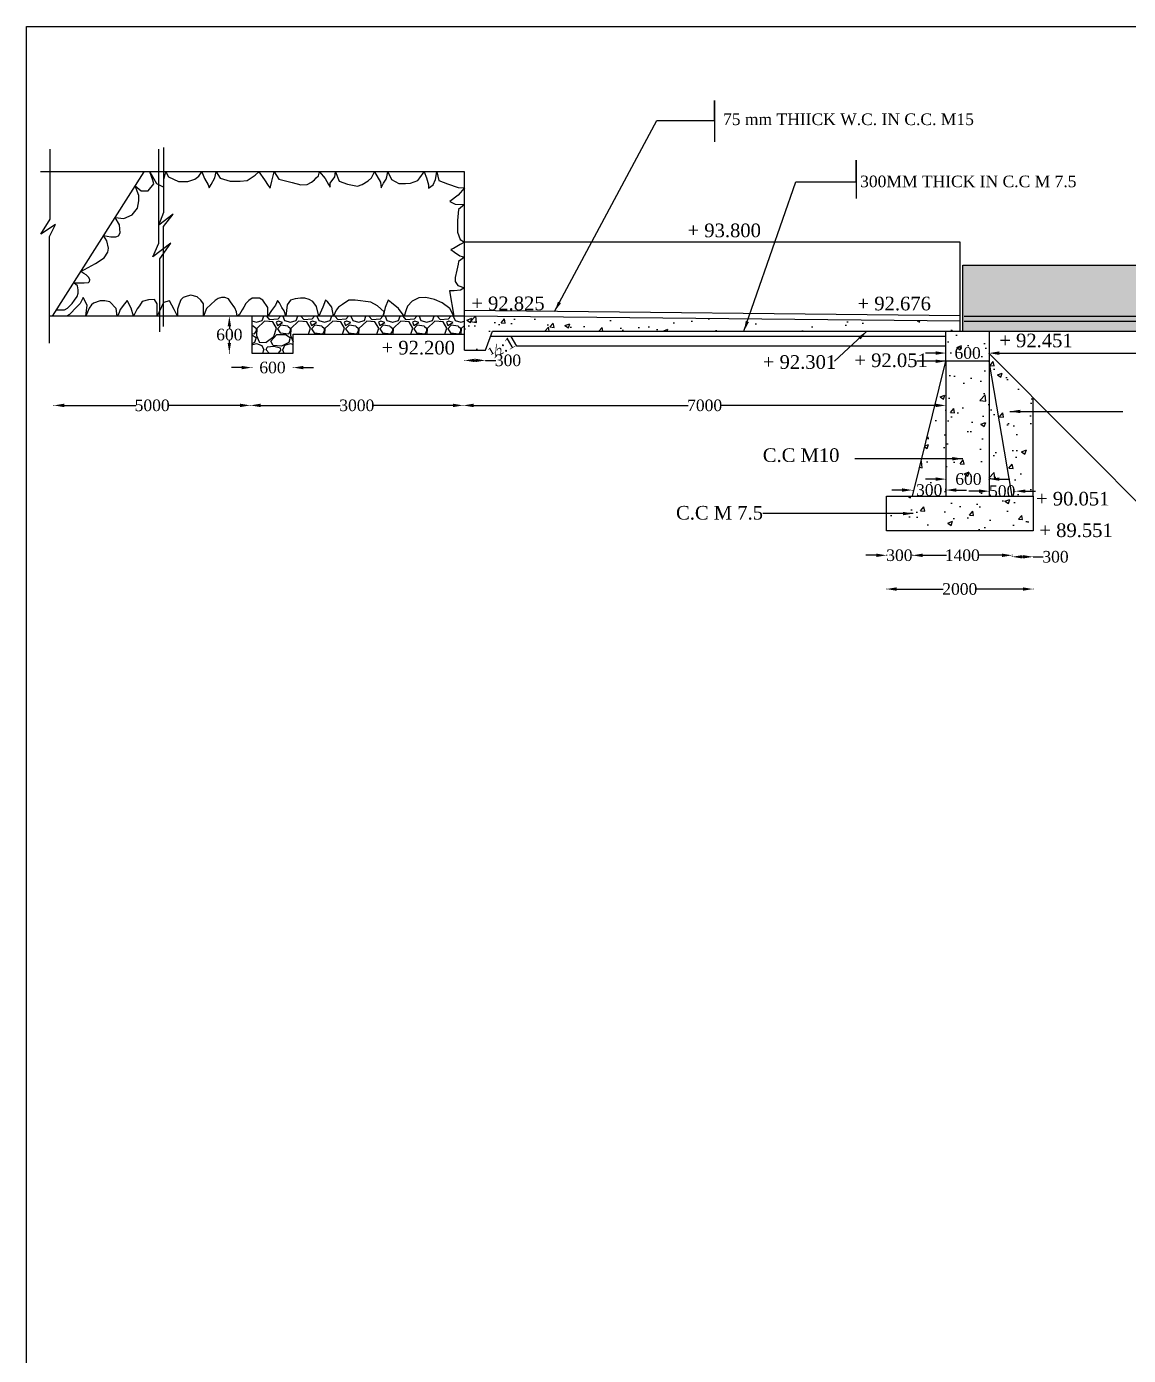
# Model space of a CAD drawing. Header units: millimetres. Extents: x 3132 to 88655, y 1884 to 56746.
# Drawn here: x 3132 to 19297, y 37251 to 56746 of the extents above; entities that cross this region are included whole.
import ezdxf

# ---------------------------------------------------------------- set-up
doc = ezdxf.new("R2010")
doc.units = ezdxf.units.MM
doc.header["$MEASUREMENT"] = 0
for name, color, linetype in [('DIM', 5, 'Continuous'), ('DWG.LINE', 10, 'Continuous'), ('HATCH', 2, 'Continuous'), ('TEXT', 7, 'Continuous')]:
    doc.layers.add(name, color=color, linetype=linetype)
doc.layers.add('DO LINE', color=3, linetype='Continuous', plot=False)
doc.layers.add('TITLE', color=7, linetype='Continuous', lineweight=30)
doc.styles.get("Standard").update_dxf_attribs({"font": 'TIMES.TTF', "height": 170})
doc.dimstyles.get("Standard").update_dxf_attribs({"dimtxt": 170, "dimasz": 150, "dimexe": 0.18, "dimexo": 0.0625, "dimgap": 0.09, "dimtad": 0, "dimtih": 1, "dimtoh": 1, "dimdec": 0, "dimzin": 0, "dimdsep": 46, "dimtxsty": 'Standard', "dimcen": 300, "dimclrd": 5, "dimclre": 5, "dimclrt": 4, "dimadec": 0, "dimazin": 0, "dimtfac": 1, "dimtdec": 0, "dimtofl": 0, "dimtmove": 0, "dimatfit": 3, "dimfxl": 5, "dimfxlon": 1, "dimtolj": 1, "dimtzin": 0, "dimarcsym": 0})
pattern_1 = [(50, (0, 0), (717.26, -62.752), [75, -825]), (355, (0, 0), (-138.751, 752.192), [60, -660]), (100.4514, (59.8, -5.2), (578.5094, 689.4395), [63.74, -701.142]), (46.1842, (0, 200), (1067.241, -165.519), [112.5, -1237.5]), (96.6356, (88.9, 186.2), (934.663, 974.118), [95.61, -1051.713]), (351.1842, (0, 200), (934.662, 974.119), [90, -990]), (21, (100, 150), (596.907, -402.619), [75, -825]), (326, (100, 150), (243.315, 725.15), [60, -660]), (71.4514, (149.74, 116.45), (840.2226, 322.5305), [63.74, -701.142]), (37.5, (0, 0), (12.1599, 332.8939), [0, -652, 0, -670, 0, -662.5]), (7.5, (0, 0), (263.0695, 394.4117), [0, -382, 0, -637, 0, -252.5]), (327.5, (-223, 0), (533.8224, -22.5549), [0, -250, 0, -780, 0, -1035]), (317.5, (-323, 0), (583.1862, 100.105), [0, -325, 0, -518, 0, -735])]

# ---------------------------------------------------------------- blocks, each defined once
blk = doc.blocks.new('*D2')
at = {"layer": 'Defpoints', "color": 0, "ltscale": 0.2}
for p in [(6107, 52497), (6439, 52497), (6439, 51956)]:
    blk.add_point(p, dxfattribs=at)
at = {"layer": 'DIM', "color": 5, "lineweight": -2, "ltscale": 0.2}
for p, q in [((6112, 52497), (6106, 52497)), ((6107, 52347), (6107, 52313)), ((6107, 52106), (6107, 52140)), ((6112, 51956), (6106, 51956))]:
    blk.add_line(p, q, dxfattribs=at)
at = {"layer": 'DIM', "color": 5, "ltscale": 0.2}
for points in [[(6082, 52347), (6132, 52347), (6107, 52497)], [(6082, 52106), (6132, 52106), (6107, 51956)]]:
    blk.add_solid(points, dxfattribs=at)
at = {"layer": 'DIM', "color": 4, "ltscale": 0.2, "insert": (6107, 52226), "char_height": 170, "attachment_point": 5}
blk.add_mtext('\\A1;600', dxfattribs=at)
blk = doc.blocks.new('*D3')
at = {"layer": 'Defpoints', "color": 0, "ltscale": 0.2}
for p in [(6439, 51956), (7042, 51956), (7042, 51743)]:
    blk.add_point(p, dxfattribs=at)
at = {"layer": 'DIM', "color": 5, "lineweight": -2, "ltscale": 0.2}
for p, q in [((6289, 51743), (6139, 51743)), ((6439, 51748), (6439, 51743)), ((7042, 51748), (7042, 51743)), ((7192, 51743), (7342, 51743))]:
    blk.add_line(p, q, dxfattribs=at)
at = {"layer": 'DIM', "color": 5, "ltscale": 0.2}
for points in [[(6289, 51768), (6289, 51718), (6439, 51743)], [(7192, 51768), (7192, 51718), (7042, 51743)]]:
    blk.add_solid(points, dxfattribs=at)
at = {"layer": 'DIM', "color": 4, "ltscale": 0.2, "insert": (6740, 51743), "char_height": 170, "attachment_point": 5}
blk.add_mtext('\\A1;600', dxfattribs=at)
blk = doc.blocks.new('*D4')
at = {"layer": 'Defpoints', "color": 0, "ltscale": 0.2}
for p in [(3534, 51164), (6415, 51188), (6415, 51164)]:
    blk.add_point(p, dxfattribs=at)
at = {"layer": 'DIM', "color": 5, "lineweight": -2, "ltscale": 0.2}
for p, q in [((3534, 51183), (3534, 51188)), ((3684, 51188), (4734, 51188)), ((6265, 51188), (5215, 51188)), ((6415, 51183), (6415, 51188))]:
    blk.add_line(p, q, dxfattribs=at)
at = {"layer": 'DIM', "color": 5, "ltscale": 0.2}
for points in [[(3684, 51213), (3684, 51163), (3534, 51188)], [(6265, 51213), (6265, 51163), (6415, 51188)]]:
    blk.add_solid(points, dxfattribs=at)
at = {"layer": 'DIM', "color": 4, "ltscale": 0.2, "insert": (4975, 51188), "char_height": 170, "attachment_point": 5}
blk.add_mtext('\\A1;5000', dxfattribs=at)
blk = doc.blocks.new('*D5')
at = {"layer": 'Defpoints', "color": 0, "ltscale": 0.2}
for p in [(6415, 51164), (9539, 51188), (9539, 51126)]:
    blk.add_point(p, dxfattribs=at)
at = {"layer": 'DIM', "color": 5, "lineweight": -2, "ltscale": 0.2}
for p, q in [((6415, 51183), (6415, 51188)), ((6565, 51188), (7735, 51188)), ((9389, 51188), (8218, 51188)), ((9539, 51183), (9539, 51188))]:
    blk.add_line(p, q, dxfattribs=at)
at = {"layer": 'DIM', "color": 5, "ltscale": 0.2}
for points in [[(6565, 51213), (6565, 51163), (6415, 51188)], [(9389, 51213), (9389, 51163), (9539, 51188)]]:
    blk.add_solid(points, dxfattribs=at)
at = {"layer": 'DIM', "color": 4, "ltscale": 0.2, "insert": (7977, 51188), "char_height": 170, "attachment_point": 5}
blk.add_mtext('\\A1;3000', dxfattribs=at)
blk = doc.blocks.new('*D6')
at = {"layer": 'Defpoints', "color": 0, "ltscale": 0.2}
for p in [(9539, 51126), (16620, 51241), (16620, 51188)]:
    blk.add_point(p, dxfattribs=at)
at = {"layer": 'DIM', "color": 5, "lineweight": -2, "ltscale": 0.2}
for p, q in [((9539, 51183), (9539, 51188)), ((9689, 51188), (12838, 51188)), ((16470, 51188), (13322, 51188)), ((16620, 51193), (16620, 51187))]:
    blk.add_line(p, q, dxfattribs=at)
at = {"layer": 'DIM', "color": 5, "ltscale": 0.2}
for points in [[(9689, 51213), (9689, 51163), (9539, 51188)], [(16470, 51213), (16470, 51163), (16620, 51188)]]:
    blk.add_solid(points, dxfattribs=at)
at = {"layer": 'DIM', "color": 4, "ltscale": 0.2, "insert": (13080, 51188), "char_height": 170, "attachment_point": 5}
blk.add_mtext('\\A1;7000', dxfattribs=at)
blk = doc.blocks.new('*D7')
at = {"layer": 'Defpoints', "color": 0, "ltscale": 0.2}
for p in [(9556, 51998), (9866, 51998), (9866, 51848)]:
    blk.add_point(p, dxfattribs=at)
at = {"layer": 'DIM', "color": 5, "lineweight": -2, "ltscale": 0.2}
for p, q in [((9556, 51853), (9556, 51848)), ((9706, 51848), (9716, 51848)), ((9866, 51853), (9866, 51848)), ((9866, 51848), (10016, 51848))]:
    blk.add_line(p, q, dxfattribs=at)
at = {"layer": 'DIM', "color": 5, "ltscale": 0.2}
for points in [[(9706, 51873), (9706, 51823), (9556, 51848)], [(9716, 51873), (9716, 51823), (9866, 51848)]]:
    blk.add_solid(points, dxfattribs=at)
at = {"layer": 'DIM', "color": 4, "ltscale": 0.2, "insert": (10195, 51848), "char_height": 170, "attachment_point": 5}
blk.add_mtext('\\A1;300', dxfattribs=at)
blk = doc.blocks.new('*D8')
at = {"layer": 'Defpoints', "color": 0, "ltscale": 0.2}
for p in [(15747, 49349), (17898, 49349), (17898, 48494)]:
    blk.add_point(p, dxfattribs=at)
at = {"layer": 'DIM', "color": 5, "lineweight": -2, "ltscale": 0.2}
for p, q in [((15747, 48499), (15747, 48494)), ((15897, 48494), (16579, 48494)), ((17748, 48494), (17067, 48494)), ((17898, 48499), (17898, 48494))]:
    blk.add_line(p, q, dxfattribs=at)
at = {"layer": 'DIM', "color": 5, "ltscale": 0.2}
for points in [[(15897, 48519), (15897, 48469), (15747, 48494)], [(17748, 48519), (17748, 48469), (17898, 48494)]]:
    blk.add_solid(points, dxfattribs=at)
at = {"layer": 'DIM', "color": 4, "ltscale": 0.2, "insert": (16823, 48494), "char_height": 170, "attachment_point": 5}
blk.add_mtext('\\A1;2000', dxfattribs=at)
blk = doc.blocks.new('*D9')
at = {"layer": 'Defpoints', "color": 0, "ltscale": 0.2}
for p in [(16127, 49855), (17592, 49855), (17592, 48989)]:
    blk.add_point(p, dxfattribs=at)
at = {"layer": 'DIM', "color": 5, "lineweight": -2, "ltscale": 0.2}
for p, q in [((16127, 48994), (16127, 48989)), ((16277, 48989), (16628, 48989)), ((17442, 48989), (17091, 48989)), ((17592, 48994), (17592, 48989))]:
    blk.add_line(p, q, dxfattribs=at)
at = {"layer": 'DIM', "color": 5, "ltscale": 0.2}
for points in [[(16277, 49014), (16277, 48964), (16127, 48989)], [(17442, 49014), (17442, 48964), (17592, 48989)]]:
    blk.add_solid(points, dxfattribs=at)
at = {"layer": 'DIM', "color": 4, "ltscale": 0.2, "insert": (16860, 48989), "char_height": 170, "attachment_point": 5}
blk.add_mtext('\\A1;1400', dxfattribs=at)
blk = doc.blocks.new('*D10')
at = {"layer": 'Defpoints', "color": 0, "ltscale": 0.2}
for p in [(17592, 49855), (17898, 49855), (17898, 48967)]:
    blk.add_point(p, dxfattribs=at)
at = {"layer": 'DIM', "color": 5, "lineweight": -2, "ltscale": 0.2}
for p, q in [((17592, 48972), (17592, 48967)), ((17742, 48967), (17748, 48967)), ((17898, 48972), (17898, 48967)), ((17898, 48967), (18048, 48967))]:
    blk.add_line(p, q, dxfattribs=at)
at = {"layer": 'DIM', "color": 5, "ltscale": 0.2}
for points in [[(17742, 48992), (17742, 48942), (17592, 48967)], [(17748, 48992), (17748, 48942), (17898, 48967)]]:
    blk.add_solid(points, dxfattribs=at)
at = {"layer": 'DIM', "color": 4, "ltscale": 0.2, "insert": (18227, 48967), "char_height": 170, "attachment_point": 5}
blk.add_mtext('\\A1;300', dxfattribs=at)
blk = doc.blocks.new('*D11')
at = {"layer": 'Defpoints', "color": 0, "ltscale": 0.2}
for p in [(15747, 49855), (16127, 49855), (15747, 48989)]:
    blk.add_point(p, dxfattribs=at)
at = {"layer": 'DIM', "color": 5, "lineweight": -2, "ltscale": 0.2}
for p, q in [((15597, 48989), (15447, 48989)), ((15747, 48994), (15747, 48988)), ((16127, 48994), (16127, 48988)), ((16277, 48989), (16427, 48989))]:
    blk.add_line(p, q, dxfattribs=at)
at = {"layer": 'DIM', "color": 5, "ltscale": 0.2}
for points in [[(15597, 49014), (15597, 48964), (15747, 48989)], [(16277, 49014), (16277, 48964), (16127, 48989)]]:
    blk.add_solid(points, dxfattribs=at)
at = {"layer": 'DIM', "color": 4, "ltscale": 0.2, "insert": (15937, 48989), "char_height": 170, "attachment_point": 5}
blk.add_mtext('\\A1;300', dxfattribs=at)
blk = doc.blocks.new('*D12')
at = {"layer": 'Defpoints', "color": 0, "ltscale": 0.2}
for p in [(16620, 49946), (16127, 49855), (16620, 49855)]:
    blk.add_point(p, dxfattribs=at)
at = {"layer": 'DIM', "color": 5, "lineweight": -2, "ltscale": 0.2}
for p, q in [((15977, 49946), (15827, 49946)), ((16127, 49941), (16127, 49946)), ((16620, 49941), (16620, 49946)), ((16770, 49946), (16920, 49946))]:
    blk.add_line(p, q, dxfattribs=at)
at = {"layer": 'DIM', "color": 5, "ltscale": 0.2}
for points in [[(15977, 49971), (15977, 49921), (16127, 49946)], [(16770, 49971), (16770, 49921), (16620, 49946)]]:
    blk.add_solid(points, dxfattribs=at)
at = {"layer": 'DIM', "color": 4, "ltscale": 0.2, "insert": (16374, 49946), "char_height": 170, "attachment_point": 5}
blk.add_mtext('\\A1;300', dxfattribs=at)
blk = doc.blocks.new('*D13')
at = {"layer": 'Defpoints', "color": 0, "ltscale": 0.2}
for p in [(17255, 50107), (16620, 49855), (17255, 49855)]:
    blk.add_point(p, dxfattribs=at)
at = {"layer": 'DIM', "color": 5, "lineweight": -2, "ltscale": 0.2}
for p, q in [((16470, 50107), (16320, 50107)), ((16620, 50102), (16620, 50107)), ((17255, 50102), (17255, 50107)), ((17405, 50107), (17555, 50107))]:
    blk.add_line(p, q, dxfattribs=at)
at = {"layer": 'DIM', "color": 5, "ltscale": 0.2}
for points in [[(16470, 50132), (16470, 50082), (16620, 50107)], [(17405, 50132), (17405, 50082), (17255, 50107)]]:
    blk.add_solid(points, dxfattribs=at)
at = {"layer": 'DIM', "color": 4, "ltscale": 0.2, "insert": (16950, 50107), "char_height": 170, "attachment_point": 5}
blk.add_mtext('\\A1;600', dxfattribs=at)
blk = doc.blocks.new('*D14')
at = {"layer": 'Defpoints', "color": 0, "ltscale": 0.2}
for p in [(17636, 49930), (17255, 49855), (17636, 49855)]:
    blk.add_point(p, dxfattribs=at)
at = {"layer": 'DIM', "color": 5, "lineweight": -2, "ltscale": 0.2}
for p, q in [((17105, 49930), (16955, 49930)), ((17255, 49925), (17255, 49931)), ((17636, 49925), (17636, 49931)), ((17786, 49930), (17936, 49930))]:
    blk.add_line(p, q, dxfattribs=at)
at = {"layer": 'DIM', "color": 5, "ltscale": 0.2}
for points in [[(17105, 49955), (17105, 49905), (17255, 49930)], [(17786, 49955), (17786, 49905), (17636, 49930)]]:
    blk.add_solid(points, dxfattribs=at)
at = {"layer": 'DIM', "color": 4, "ltscale": 0.2, "insert": (17445, 49930), "char_height": 170, "attachment_point": 5}
blk.add_mtext('\\A1;500', dxfattribs=at)
blk = doc.blocks.new('*D15')
at = {"layer": 'Defpoints', "color": 0, "ltscale": 0.2}
for p in [(17255, 51956), (16620, 51836), (17255, 51836)]:
    blk.add_point(p, dxfattribs=at)
at = {"layer": 'DIM', "color": 5, "lineweight": -2, "ltscale": 0.2}
for p, q in [((16470, 51956), (16320, 51956)), ((16620, 51951), (16620, 51956)), ((17255, 51951), (17255, 51956)), ((17405, 51956), (17555, 51956))]:
    blk.add_line(p, q, dxfattribs=at)
at = {"layer": 'DIM', "color": 5, "ltscale": 0.2}
for points in [[(16470, 51981), (16470, 51931), (16620, 51956)], [(17405, 51981), (17405, 51931), (17255, 51956)]]:
    blk.add_solid(points, dxfattribs=at)
at = {"layer": 'DIM', "color": 4, "ltscale": 0.2, "insert": (16938, 51956), "char_height": 170, "attachment_point": 5}
blk.add_mtext('\\A1;600', dxfattribs=at)
blk = doc.blocks.new('*D17')
at = {"layer": 'Defpoints', "color": 0, "ltscale": 0.2}
for p in [(17255, 52057), (27526, 51954), (27526, 51954)]:
    blk.add_point(p, dxfattribs=at)
at = {"layer": 'DIM', "color": 5, "lineweight": -2, "ltscale": 0.2}
for p, q in [((17255, 51959), (17255, 51954)), ((17405, 51954), (22096, 51954)), ((27376, 51954), (22685, 51954)), ((27526, 51954), (27526, 51954))]:
    blk.add_line(p, q, dxfattribs=at)
at = {"layer": 'DIM', "color": 5, "ltscale": 0.2}
for points in [[(17405, 51979), (17405, 51929), (17255, 51954)], [(27376, 51979), (27376, 51929), (27526, 51954)]]:
    blk.add_solid(points, dxfattribs=at)
at = {"layer": 'DIM', "color": 4, "ltscale": 0.2, "insert": (22391, 51954), "char_height": 170, "attachment_point": 5}
blk.add_mtext('\\A1;10300', dxfattribs=at)

msp = doc.modelspace()

# ---------------------------------------------------------------- hatches: boundary and pattern name
at = {"layer": 'HATCH', "ltscale": 0.2}
h = msp.add_hatch(dxfattribs=at)
h.set_pattern_fill('AR-CONC', color=256, scale=100, style=0)
h.set_pattern_definition(pattern_1)
h.paths.add_polyline_path([(27978.1, 52276.9), (27978.1, 53246.6), (16866.7, 53246.6), (16866.7, 52276.9)])
h.paths.add_polyline_path([(26514.8, 40512.7), (26514.8, 39885.5), (29344, 39885.5), (29344, 40472.1), (29303.9, 40512.7)])
h.paths.add_polyline_path([(28910.4, 40512.7), (28894.8, 40925.7), (28892.5, 40928), (27150.9, 42686.4), (27061.7, 40512.7)])
h.paths.add_polyline_path([(27162, 42957.3), (27150.9, 42686.4), (28894.8, 40925.7), (28883.8, 41218.9)])
h.paths.add_polyline_path([(28883.8, 41218.9), (28606.9, 48575.6), (27392.4, 48575.6), (27162, 42957.3)])
h.paths.add_polyline_path([(28484, 51841.5), (27526.3, 51841.5), (27392.4, 48575.6), (28606.9, 48575.6)])
h.paths.add_polyline_path([(27526.3, 52276.9), (27526.3, 51841.5), (28484, 51841.5), (28484, 52276.9)])
h.paths.add_polyline_path([(28031.7, 52423.4), (28031.7, 52276.9), (39085.3, 52276.9), (39085.3, 52423.4)])
h.paths.add_polyline_path([(38705.7, 52276.9), (38705.7, 51831.9), (39593.6, 51831.9), (39593.6, 52276.9)])
h.paths.add_polyline_path([(39593.6, 51831.9), (38705.7, 51831.9), (38599.2, 48575.6), (39732.1, 48575.6)])
h.paths.add_polyline_path([(38357.7, 41194.8), (39977.5, 42809.6), (39732.1, 48575.6), (38599.2, 48575.6)])
h.paths.add_polyline_path([(38357.7, 41194.8), (38347.3, 40875.2), (39989.1, 42538.4), (39977.5, 42809.6)])
h.paths.add_polyline_path([(38347.3, 40875.2), (38335.6, 40516.9), (40075.1, 40516.9), (39989.1, 42538.4)])
h.paths.add_polyline_path([(37990.6, 40516.9), (37851.5, 40377.1), (37851.5, 39914.6), (40544.3, 39914.6), (40544.3, 40516.9)])
h.paths.add_polyline_path([(27783.8, 52081.3), (28226.5, 52081.3), (28226.5, 51822.9), (27783.8, 51822.9)], flags=9)
h = msp.add_hatch(dxfattribs=at)
h.set_pattern_fill('GRAVEL', color=256, scale=500, style=0)
h.set_pattern_definition([(228.0128, (360, 500), (-3999.999116, -4500.00067), [67.268, -6659.544]), (184.9697, (315, 450), (6000.000526, 499.9956535), [115.434, -11427.9625]), (132.5104, (200, 440), (4999.99536, -5500.004337), [81.394, -8058.016]), (267.2737, (5, 315), (499.998009, 10000.000147), [105.119, -10406.779]), (292.8337, (0, 210), (-2500.004953, 5999.998206), [103.0775, -10204.6865]), (357.2737, (40, 115), (-10000.000147, 499.998009), [105.119, -10406.779]), (37.6942, (145, 110), (-6500.003673, -4999.9952026), [139.0145, -13762.4245]), (72.2553, (255, 195), (3500.0053814, 10999.9981156), [131.244, -12993.1605]), (121.4296, (295, 320), (-4000.004117, 6499.997518), [105.475, -10442.0365]), (175.2364, (240, 410), (5500.000473, -499.995766), [120.416, -5900.3815]), (222.3974, (120, 420), (-6000.0036755, -5499.996041), [155.724, -15416.6875]), (138.8141, (500, 310), (-3500.001473, 2999.998657), [53.1505, -5261.922]), (171.4692, (460, 345), (6499.999142, -1000.003955), [101.1185, -10010.7555]), (225, (360, 360), (-6e-14, -500.0002), [70.7105, -636.396]), (203.1986, (325, 420), (2499.999865, 1000.00066), [38.079, -3769.8075]), (291.8014, (290, 405), (-499.99996, 1500.00014), [53.8515, -2638.731]), (30.9638, (310, 355), (1499.99901, 1000.00124), [87.4645, -2828.0115]), (161.5651, (385, 400), (1000.0002, -499.9992), [63.2455, -1517.8935]), (16.3895, (0, 405), (5000.001099, 1499.996355), [88.6, -8771.4225]), (70.3462, (85, 430), (-1999.997624, -5500.001068), [74.3305, -7358.704]), (293.1986, (385, 500), (-1000.00066, 2499.999865), [76.1575, -3731.729]), (343.6105, (415, 430), (-5000.001099, 1499.996355), [88.6, -8771.4225]), (339.444, (0, 95), (-2500.00092, 999.998), [85.44, -4186.562]), (294.7751, (80, 65), (-2499.996095, 5500.00171), [71.589, -7087.3215]), (66.8014, (390, 0), (1000.00066, 2499.999865), [76.1575, -3731.729]), (17.354, (420, 70), (-6500.00101, -1999.997251), [83.8155, -8297.712]), (69.444, (145, 0), (-999.998, -2500.00092), [42.72, -4229.282]), (101.3099, (360, 0), (-499.99882, 2000.00038), [25.495, -2524.0145]), (165.9638, (355, 25), (1500.00027, -499.99903), [103.0775, -1958.475]), (186.009, (255, 50), (4999.999875, 499.999659), [95.525, -9456.9615]), (303.6901, (310, 310), (-500.00067, 999.99978), [72.111, -1730.6645]), (353.1572, (350, 250), (8499.999683, -1000.003999), [125.897, -12463.7815]), (60.9454, (475, 235), (-2000.000014, -3500.000192), [51.478, -5096.337]), (90, (500, 280), (-500, 500), [30, -470]), (120.2564, (245, 65), (1999.997443, -3500.001228), [69.462, -6876.76]), (48.0128, (210, 125), (3999.999116, 4500.00067), [134.536, -6592.276]), (0, (300, 225), (500, 500), [130, -370]), (325.3048, (430, 225), (-4999.99713, 3500.004305), [79.057, -7826.637]), (254.0546, (495, 180), (-499.999945, -2000.00006), [72.801, -3567.254]), (207.646, (475, 110), (-9499.997904, -5000.003857), [118.5325, -11734.737]), (175.4261, (370, 55), (-6500.000279, 499.9974006), [125.3995, -12414.537])])
h.paths.add_polyline_path([(9556.1, 52496.7), (6438.6, 52496.7), (6438.6, 51956.3), (7041.9, 51956.3), (7041.9, 52231.1), (9556.1, 52231.1)])
h = msp.add_hatch(dxfattribs=at)
h.set_pattern_fill('AR-CONC', color=256, scale=100, style=0)
h.set_pattern_definition(pattern_1)
h.paths.add_polyline_path([(17897.9, 49854.6), (15747.3, 49854.6), (15747.3, 49348.9), (17897.9, 49348.9)])
h.paths.add_polyline_path([(17255, 51836.2), (17255, 49854.6), (17592.2, 49854.6)])
h.paths.add_polyline_path([(17897.9, 51303.8), (17255, 51951.1), (17255, 51836.2), (17592.2, 49854.6), (17897.9, 49854.6)])
h.paths.add_polyline_path([(17255, 51836.2), (16620.4, 51836.2), (16620.4, 49854.6), (17255, 49854.6)])
h.paths.add_polyline_path([(16620.4, 51836.2), (16126.9, 49854.6), (16620.4, 49854.6)])
h.paths.add_polyline_path([(17255, 52276.9), (16620.4, 52276.9), (16620.4, 51836.2), (17255, 51836.2), (17255, 51951.1)])
h.paths.add_polyline_path([(16827.4, 52423.1), (9556.1, 52496.7), (9556.1, 51997.6), (9865.9, 51997.6), (9966.5, 52276.9), (16827.4, 52276.9)])
h.paths.add_polyline_path([(16716.8, 52084.7), (17158.6, 52084.7), (17158.6, 51826.8), (16716.8, 51826.8)], flags=9)

# ---------------------------------------------------------------- linework, layer by layer
at = {"layer": 'DIM', "ltscale": 0.2}
for points in [[(13225.2, 55368.7), (13225.2, 55659.6), (13225.2, 55056.5)], [(15304.6, 54469.7), (15304.6, 54788.2), (15304.6, 54222)]]:
    msp.add_lwpolyline(points, dxfattribs=at)
at = {"layer": 'DO LINE', "ltscale": 0.2}
for points in [[(16620.4, 52200.2), (9938.9, 52200.2)], [(16620.4, 52056.6), (10323.5, 52056.6), (10242.8, 52200.2)], [(16620.4, 51836.2), (16620.4, 49854.6)], [(17255, 51836.2), (17255, 49854.6)]]:
    msp.add_lwpolyline(points, dxfattribs=at)
at = {"layer": 'DWG.LINE', "ltscale": 0.2}
msp.add_line((17255, 51951.1), (19807, 49381.7), dxfattribs=at)
for points in [[(3467, 52100.7), (3467, 53666.4), (3554.9, 53839.9), (3342.2, 53698.2), (3480.3, 53921.9), (3480.3, 54948.3)], [(5085.2, 52265.8), (5085.2, 53339.6), (5250.1, 53567.3), (4986.5, 53365.7), (5073, 53567.3), (5073, 54947.6)], [(5143, 52344.9), (5143, 53813.6), (5280.6, 53994.5), (5073, 53830.9), (5143.7, 54023.3), (5143.7, 54972.8)], [(9556.1, 54615.1), (3334.7, 54615.1)], [(3513.4, 52496.7), (4855.9, 54615.1)], [(9556.1, 51997.6), (9556.1, 54615.1)], [(16827.4, 52276.9), (16827.4, 53584.2), (9556.1, 53584.2)], [(16866.7, 52276.9), (16866.7, 53246.6), (27978.1, 53246.6), (27978.1, 52276.9)], [(9556.1, 52496.7), (3467, 52496.7)], [(6438.6, 52496.7), (6438.6, 51956.3), (7041.9, 51956.3), (7041.9, 52231.1), (9556.1, 52231.1)], [(16827.4, 52501.6), (9556.1, 52581.3)], [(16827.4, 52423.1), (9556.1, 52496.7)], [(16888.1, 52499.6), (50228.3, 52499.6)], [(9556.1, 51997.6), (9865.9, 51997.6), (9966.5, 52276.9)], [(9966.5, 52276.9), (50484.8, 52276.9)], [(17255, 52276.9), (17255, 51836.2), (16620.4, 51836.2), (16620.4, 52276.9)], [(16888.1, 52423.4), (50228.3, 52423.4)], [(16126.9, 49854.6), (16620.4, 51836.2)], [(17592.2, 49854.6), (17255, 51836.2)], [(17897.9, 49854.6), (17897.9, 51303.8)]]:
    msp.add_lwpolyline(points, dxfattribs=at)
msp.add_lwpolyline([(15747.3, 49854.6), (17897.9, 49854.6), (17897.9, 49348.9), (15747.3, 49348.9)], close=True, dxfattribs=at)
at = {"layer": 'HATCH', "ltscale": 0.2}
msp.add_lwpolyline([(3573, 52590.6), (3686.9, 52591.8), (3731.2, 52613.9), (3802, 52685.5), (3837.4, 52731.5), (3875.4, 52787.2), (3887.8, 52833.2), (3890.5, 52882.3), (3877.2, 52944.2), (3825.1, 52988.4), (3898.5, 52987.8), (3979.1, 52987.8), (4041.9, 52989.6), (4053.4, 53006.4), (4058.7, 53029.4), (4046.3, 53062.1), (4005.6, 53102.8), (3973.8, 53124), (3930.2, 53154.3), (4141.3, 53272.3), (4270.6, 53353.3), (4323.8, 53436.8), (4333.9, 53495.1), (4308.6, 53603.9), (4263.1, 53679.6), (4367.1, 53660.5), (4443.1, 53663), (4481.1, 53675.7), (4506.5, 53721.2), (4496.4, 53837.7), (4430.1, 53943.1), (4559.9, 53932), (4681.6, 53985.2), (4760.2, 54081.4), (4777.9, 54187.7), (4777.9, 54268.8), (4725.7, 54409.6), (4813.6, 54337.8), (4917.6, 54337.8), (4998.7, 54436.6), (4986, 54494.8), (4942.9, 54615.1), (5039.2, 54441.6), (5143.7, 54388.5), (5143.7, 54498), (5176.1, 54615.1), (5212.1, 54540.5), (5359.1, 54474.7), (5498.5, 54474.7), (5599.9, 54505.1), (5658.2, 54550.6), (5703.8, 54615.1), (5741.8, 54517.7), (5797.6, 54421.5), (5810.3, 54381), (5838.1, 54429.1), (5896.4, 54525.3), (5911.6, 54615.1), (5970.7, 54520.3), (6120.2, 54477.2), (6267.2, 54477.2), (6368.6, 54487.4), (6442.1, 54538), (6487.7, 54565.8), (6538.4, 54615.1), (6622.1, 54495), (6675.3, 54416.5), (6708.3, 54376), (6728.5, 54479.8), (6766.6, 54615.1), (6833.1, 54505.1), (7028.3, 54457), (7155, 54421.5), (7248.8, 54426.6), (7314.7, 54464.6), (7355.2, 54495), (7383.1, 54525.3), (7413.5, 54558.3), (7428.8, 54615.1), (7514.9, 54515.2), (7563.1, 54426.6), (7563.1, 54426.6), (7585.9, 54391.2), (7585.9, 54449.4), (7654.3, 54540.5), (7664.5, 54615.1), (7716.1, 54479.8), (7840.3, 54434.2), (7984.8, 54403.8), (8055.7, 54429.1), (8141.9, 54482.3), (8192.6, 54525.3), (8235.7, 54615.1), (8326.9, 54464.6), (8334.5, 54381), (8370, 54446.9), (8405.5, 54505.1), (8418.2, 54543.1), (8433.4, 54615.1), (8486.6, 54500), (8593.1, 54441.8), (8691.9, 54441.8), (8765.4, 54449.4), (8871.9, 54489.9), (8899.8, 54525.3), (8899.8, 54525.3), (8963.1, 54615.1), (8998.6, 54527.9), (9029.1, 54421.5), (9029.1, 54373.4), (9095, 54421.5), (9130.4, 54502.6), (9150.7, 54615.1), (9181.1, 54487.4), (9307.9, 54436.7), (9465, 54386.1), (9556.1, 54378.5), (9462.5, 54272.2), (9343.4, 54181), (9421.9, 54138), (9556.1, 54135.5), (9470, 54062.8), (9452.3, 53900.8), (9452.3, 53731.2), (9492.9, 53619.8), (9556.1, 53584.2), (9495.4, 53546.4), (9396.5, 53490.7), (9356, 53472.9), (9411.7, 53437.5), (9490.3, 53384.3), (9556.1, 53364.1), (9470.2, 53301.6), (9462.6, 53261.1), (9444.9, 53170), (9419.5, 53063.7), (9422, 53005.4), (9457.5, 52944.7), (9556.1, 52911.8), (9500.6, 52878.8), (9404.3, 52871.2), (9363.7, 52868.7), (9335.9, 52868.7), (9401.8, 52496.7), (9340.4, 52610.1), (9228.8, 52693.6), (9114.8, 52741.7), (8990.6, 52772.1), (8889.2, 52764.5), (8787.8, 52716.4), (8721.9, 52643), (8699.1, 52592.4), (8671.2, 52496.7), (8587.6, 52607.6), (8483.6, 52691.1), (8435.5, 52731.6), (8392.4, 52622.8), (8362, 52496.7), (8377.2, 52559.7), (8280.9, 52650.6), (8184.5, 52701.2), (7951.3, 52734.1), (7857.6, 52734.1), (7768.8, 52668.3), (7708, 52627.8), (7675.1, 52584.8), (7634.5, 52496.7), (7609.2, 52630.3), (7553.4, 52703.8), (7515.4, 52734.1), (7477.4, 52630.3), (7421.6, 52496.7), (7384.7, 52640.4), (7331.5, 52713.9), (7278.3, 52744.2), (7214.9, 52759.4), (7149, 52759.4), (7072.9, 52749.3), (7004.5, 52731.6), (7004.5, 52731.6), (6953.8, 52663.2), (6933.5, 52496.7), (6910.7, 52574.6), (6875.2, 52625.2), (6842.3, 52691.1), (6814.4, 52729), (6786.5, 52660.7), (6725.7, 52582.2), (6669.9, 52496.7), (6669.9, 52625.2), (6596.4, 52731.6), (6550.8, 52759.4), (6441.8, 52759.4), (6391.1, 52729), (6350.6, 52680.9), (6320.1, 52630.3), (6294.8, 52589.8), (6254.2, 52524), (6221.3, 52496.7), (6211.1, 52562), (6188.3, 52620.2), (6125, 52706.3), (6094.5, 52749.3), (6041.3, 52769.6), (5990.6, 52769.6), (5945, 52756.9), (5899.4, 52729), (5772.6, 52607.5), (5729.5, 52496.7), (5729.5, 52675.8), (5687.7, 52731.5), (5634.5, 52779.6), (5543.2, 52807.5), (5487.4, 52792.3), (5431.7, 52769.5), (5393.7, 52739.1), (5370.9, 52673.3), (5345.5, 52599.9), (5345.5, 52496.7), (5297.3, 52594.8), (5228.9, 52721.4), (5228.9, 52721.4), (5143, 52698.6), (5046.4, 52496.7), (5048.9, 52678.4), (5010.9, 52741.7), (4919.7, 52739.1), (4825.9, 52713.8), (4825.9, 52713.8), (4787.9, 52650.5), (4752.4, 52602.4), (4701.7, 52496.7), (4668.7, 52615.1), (4607.9, 52729), (4607.9, 52729), (4567.3, 52678.4), (4506.5, 52594.8), (4486.2, 52534.1), (4486.2, 52534.1), (4460.9, 52496.7), (4448.2, 52607.5), (4351.9, 52708.7), (4280.9, 52723.9), (4210, 52723.9), (4116.2, 52686), (4083.2, 52663.2), (4052.8, 52615.1), (3999.6, 52496.7), (4022.4, 52660.6), (3961.6, 52769.5), (3921, 52683.4), (3867.8, 52632.8), (3761.3, 52523.9), (3718.2, 52496.7)], dxfattribs=at)
at = {"layer": 'TITLE', "ltscale": 0.2}
msp.add_lwpolyline([(88559.8, 1884.2), (3132.4, 1884.2), (3132.4, 56745.6), (88559.8, 56745.6)], close=True, dxfattribs=at)

# ---------------------------------------------------------------- texts
at = {"layer": 'TEXT', "ltscale": 0.2}
for s, height, p in [('75 mm THIICK W.C. IN C.C. M15', 170, (13349.6, 55300.6)), ('300MM THICK IN C.C M 7.5', 170, (15360.8, 54389.2)), ('+ 93.800', 200, (12829, 53655.8)), ('+ 92.825', 200, (9656.2, 52585)), ('+ 92.676', 200, (15322.7, 52582.7)), ('+ 92.200', 200, (8340.1, 51935.3)), ('+ 92.451', 200, (17402.4, 52041.3)), ('+ 92.301', 200, (13933.2, 51724.6)), ('+ 92.051', 200, (15276.9, 51750.5)), ('C.C M10', 200, (13933.2, 50358.8)), ('+ 90.051', 200, (17941.5, 49720)), ('C.C M 7.5', 200, (12660.2, 49513.1)), ('+ 89.551', 200, (17990.7, 49256.7))]:
    msp.add_text(s, height=height, dxfattribs=at).set_placement(p)
msp.add_text('½:1', height=170, rotation=29.83, dxfattribs=at).set_placement((9975.2, 51865.5))

# ---------------------------------------------------------------- dimensions: what is measured, and where the dimension line sits
at = {"layer": 'DIM', "ltscale": 0.2}
dim = msp.add_linear_dim(base=(6106.6, 52496.7), p1=(6438.6, 51956.3), p2=(6438.6, 52496.7), angle=90, text='600', dimstyle='Standard', dxfattribs=at)
dim.commit()
dim.dimension.update_dxf_attribs({"geometry": '*D2', "text_midpoint": (6106.6, 52226.5)})
for base, p1, p2, text, picture, middle in [((17255, 51955.7), (16620.4, 51836.2), (17255, 51836.2), '600', '*D15', (16937.7, 51955.7)), ((27526.3, 51954.1), (17255, 52056.6), (27526.3, 51954.1), '10300', '*D17', (22390.7, 51954.1)), ((7041.9, 51743.2), (6438.6, 51956.3), (7041.9, 51956.3), '600', '*D3', (6740.3, 51743.2)), ((9865.9, 51848.2), (9556.1, 51997.6), (9865.9, 51997.6), '300', '*D7', (10194.7, 51848.2)), ((6414.9, 51187.6), (3534.5, 51164.5), (6414.9, 51164.5), '5000', '*D4', (4974.7, 51187.6)), ((16620.4, 49945.5), (16126.9, 49854.6), (16620.4, 49854.6), '300', '*D12', (16373.6, 49945.5)), ((17592.2, 48988.8), (16126.9, 49854.6), (17592.2, 49854.6), '1400', '*D9', (16859.6, 48988.8)), ((17897.9, 48967), (17592.2, 49854.6), (17897.9, 49854.6), '300', '*D10', (18226.7, 48967)), ((17897.9, 48494.3), (15747.3, 49348.9), (17897.9, 49348.9), '2000', '*D8', (16822.6, 48494.3))]:
    dim = msp.add_linear_dim(base=base, p1=p1, p2=p2, text=text, dimstyle='Standard', dxfattribs=at)
    dim.commit()
    dim.dimension.update_dxf_attribs({"geometry": picture, "text_midpoint": middle})
for base, p1, p2, text, picture, middle in [((9538.7, 51187.6), (6414.9, 51164.5), (9538.7, 51125.6), '3000', '*D5', (7976.8, 51187.6)), ((16620.4, 51187.6), (9538.7, 51125.6), (16620.4, 51241), '7000', '*D6', (13079.5, 51187.6))]:
    dim = msp.add_linear_dim(base=base, p1=p1, p2=p2, text=text, dimstyle='Standard', override={"dimtmove": 1}, dxfattribs=at)
    dim.commit()
    dim.dimension.update_dxf_attribs({"geometry": picture, "text_midpoint": middle})
dim = msp.add_linear_dim(base=(17255, 50107.3), p1=(16620.4, 49854.6), p2=(17255, 49854.6), text='600', dimstyle='Standard', dxfattribs=at)
dim.commit()
dim.dimension.update_dxf_attribs({"geometry": '*D13', "text_midpoint": (16950.1, 50107.3), "dimtype": 160})
for p1, p2, distance, text, picture, middle in [((17255, 49854.6), (17635.5, 49854.6), 75.9, '500', '*D14', (17445.3, 49930.5)), ((16126.9, 49854.6), (15747.3, 49854.6), 865.9, '300', '*D11', (15937.1, 48988.7))]:
    dim = msp.add_aligned_dim(p1=p1, p2=p2, distance=distance, text=text, dimstyle='Standard', dxfattribs=at)
    dim.commit()
    dim.dimension.update_dxf_attribs({"geometry": picture, "text_midpoint": middle})

# ---------------------------------------------------------------- leaders
for points in [[(10879.1, 52566.8), (12379.9, 55368.7), (13225.2, 55368.7)], [(13657.1, 52276.9), (14419, 54469.7), (15304.6, 54469.7)], [(15460.5, 52276.9), (14985.8, 51836)], [(16620.4, 51836.2), (16192, 51836.2)], [(17558.9, 51099.3), (19216.2, 51099.3)], [(16866, 50406.3), (15283.8, 50406.3)], [(16141.3, 49601.1), (13931.2, 49601.1)]]:
    msp.add_leader(points, dimstyle='Standard', override={"dimgap": 0.09, "dimtad": 0}, dxfattribs=at)

doc.saveas('drawing.dxf')
